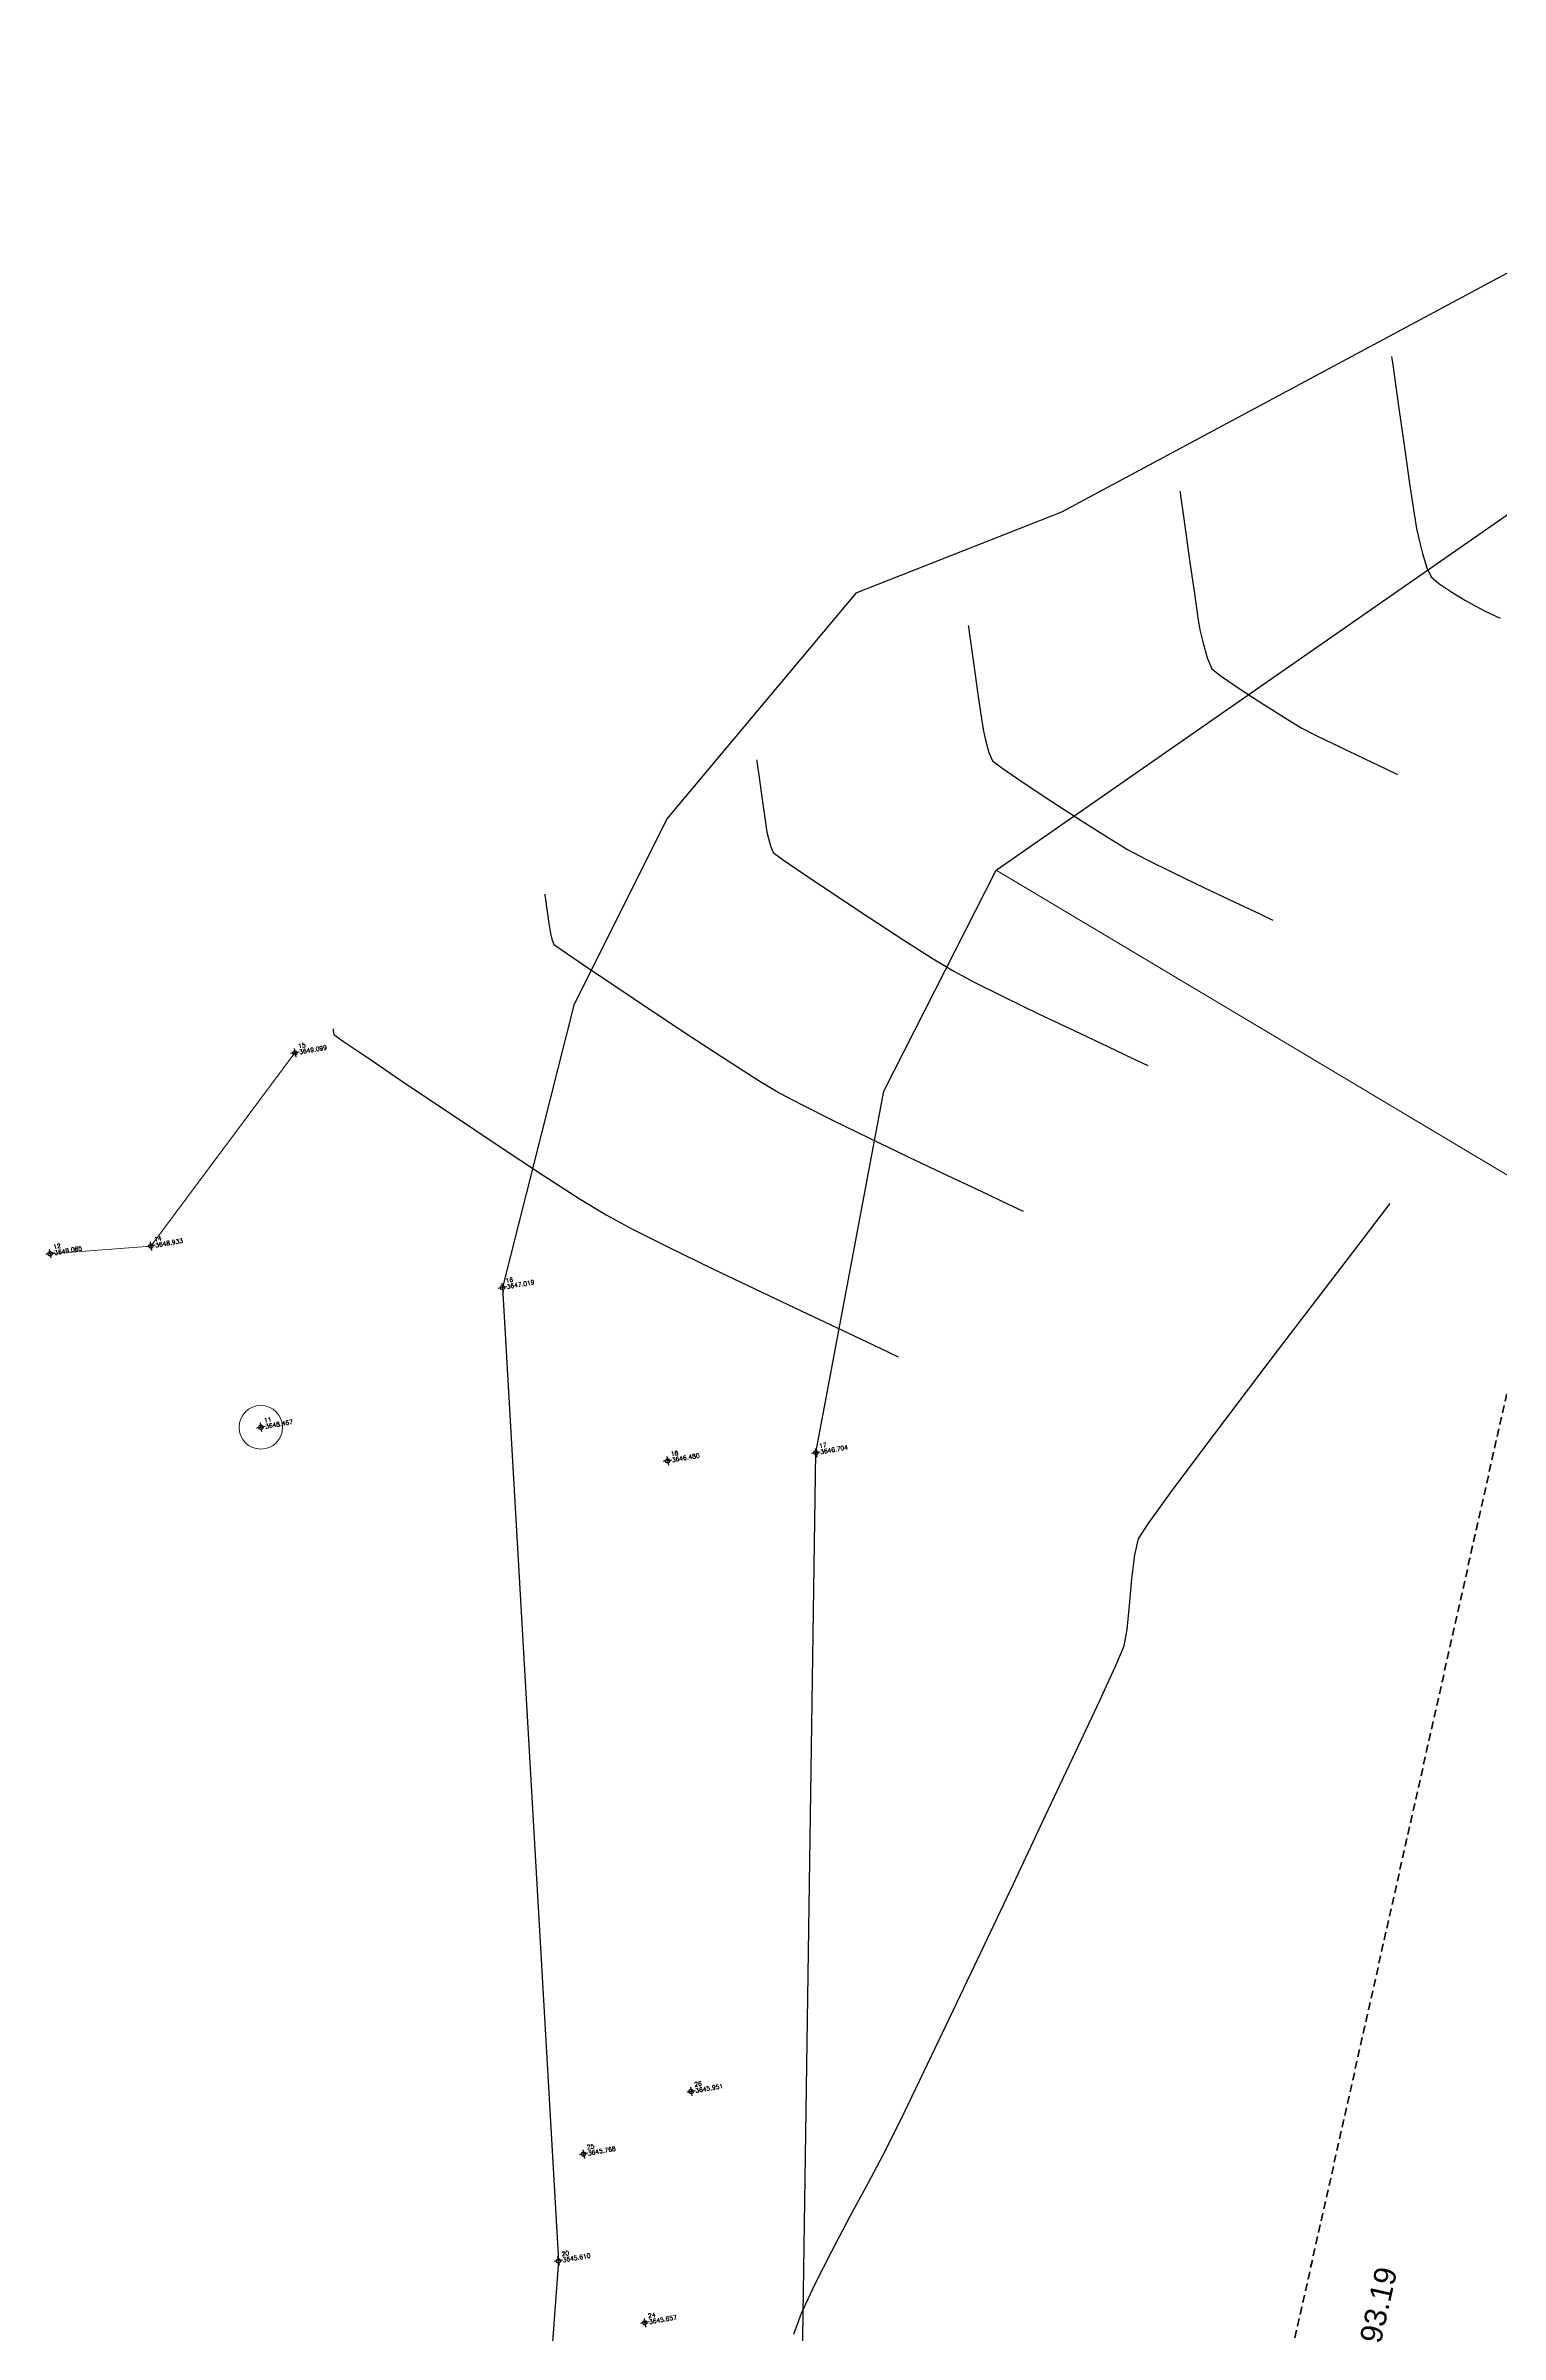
# Model space of a CAD drawing. Header units: millimetres. Extents: x 736950 to 738835, y 8500595 to 8502131.
# Drawn here: x 737664.5 to 737697.9, y 8501325.7 to 8501378.2 of the extents above; entities that cross this region are included whole.
import ezdxf

# ---------------------------------------------------------------- set-up
doc = ezdxf.new("R2010")
doc.units = ezdxf.units.MM
doc.linetypes.add('DASHED', pattern=[0.75, 0.5, -0.25])
doc.layers.add('carretera', color=40, linetype='Continuous')
for name, color, linetype, lineweight in [('CONT-MJR', 80, 'Continuous', 30), ('COTAS', 40, 'Continuous', 5), ('otros', 4, 'Continuous', 5), ('PERIMETRO', 7, 'Continuous', 35), ('postes', 10, 'Continuous', 5), ('saiwite', 5, 'Continuous', 5)]:
    doc.layers.add(name, color=color, linetype=linetype, lineweight=lineweight)
doc.styles.add('5mm', font='arial.ttf', dxfattribs={"height": 3})
doc.styles.add('COTAS', font='arial.ttf')
doc.dimstyles.new('Copy of GenDist', dxfattribs={"dimtxt": 0.5, "dimasz": 2, "dimexe": 0.18, "dimexo": 0.0625, "dimgap": 1, "dimtad": 2, "dimzin": 1, "dimdsep": 46, "dimtxsty": 'COTAS', "dimcen": 0.09, "dimse1": 1, "dimse2": 1, "dimsd1": 1, "dimsd2": 1, "dimadec": 0, "dimazin": 0, "dimtfac": 1, "dimtofl": 0, "dimtmove": 0, "dimatfit": 3, "dimfxl": 1, "dimtolj": 1, "dimtzin": 0, "dimarcsym": 0})

# ---------------------------------------------------------------- blocks, each defined once
blk = doc.blocks.new('*D175')
at = {"layer": 'Defpoints', "color": 0, "transparency": 16777216}
for p in [(737703.608889051, 8501372.260051183), (737683.2009698658, 8501281.32955186), (737683.6407278688, 8501281.2308551)]:
    blk.add_point(p, dxfattribs=at)
at = {"layer": 'COTAS', "color": 0, "transparency": 16777216, "insert": (737695.0696718234, 8501326.421176305), "char_height": 0.5, "attachment_point": 5, "rotation": 77.35047293036105, "style": 'COTAS'}
blk.add_mtext('\\A1;93.19', dxfattribs=at)

msp = doc.modelspace()

# ---------------------------------------------------------------- linework, layer by layer
at = {"linetype": 'Continuous', "extrusion": (-0.172787269436437, 0.9849591664230046, 0)}
for points, elevation in [([(-2195501.093162654, 0), (-2195500.893162654, 0)], 8246027.627062787), ([(-2195494.769162654, 0), (-2195494.569162655, 0)], 8246024.064062788), ([(-2195497.076162655, 0), (-2195496.876162655, 0)], 8246023.836062787), ([(-2195504.848162655, 0), (-2195504.648162654, 0)], 8246021.507062786), ([(-2195498.840162654, 0), (-2195498.640162655, 0)], 8246019.310062786), ([(-2195511.272162655, 0), (-2195511.072162654, 0)], 8246016.536062786), ([(-2195507.891162654, 0), (-2195507.691162655, 0)], 8246016.940062787), ([(-2195505.924162656, 0), (-2195505.724162655, 0)], 8246002.611062787), ([(-2195503.250162655, 0), (-2195503.050162654, 0)], 8246001.623062787), ([(-2195502.257162655, 0), (-2195502.057162654, 0)], 8245999.311062787), ([(-2195503.962162655, 0), (-2195503.762162655, 0)], 8245997.573062788)]:
    msp.add_lwpolyline(points, dxfattribs=dict(at, elevation=elevation))
at = {"linetype": 'Continuous', "extrusion": (0.9849591664230046, 0.172787269436437, 0)}
for points, elevation in [([(8246027.727062787, 0), (8246027.527062787, 0)], 2195500.993162654), ([(8246024.164062788, 0), (8246023.964062789, 0)], 2195494.669162654), ([(8246023.936062787, 0), (8246023.736062788, 0)], 2195496.976162654), ([(8246021.607062788, 0), (8246021.407062788, 0)], 2195504.748162655), ([(8246019.410062786, 0), (8246019.210062787, 0)], 2195498.740162656), ([(8246017.040062786, 0), (8246016.840062789, 0)], 2195507.791162655), ([(8246016.636062785, 0), (8246016.436062788, 0)], 2195511.172162655), ([(8246002.711062788, 0), (8246002.511062789, 0)], 2195505.824162655), ([(8246001.723062788, 0), (8246001.523062788, 0)], 2195503.150162654), ([(8245999.411062785, 0), (8245999.211062787, 0)], 2195502.157162655), ([(8245997.673062786, 0), (8245997.473062785, 0)], 2195503.862162655)]:
    msp.add_lwpolyline(points, dxfattribs=dict(at, elevation=elevation))
at = {"linetype": 'Continuous'}
for centre in [(737670.2307287662, 8501355.119506389), (737664.6174880385, 8501350.517390188), (737666.929184333, 8501350.69143973), (737674.9867085249, 8501349.740372488), (737669.448687484, 8501346.538311284), (737678.7730587277, 8501345.767855637), (737682.1730117265, 8501345.95412589), (737679.3115128311, 8501331.314503182), (737676.8484458423, 8501329.879330367), (737676.2698655571, 8501327.430527015), (737678.2495252101, 8501326.013270278)]:
    msp.add_circle(centre, 0.05, dxfattribs=at)
at = {"layer": 'carretera'}
for p, q in [((737700.4094732066, 8501374.279084923), (737687.7988383087, 8501367.513624553)), ((737686.3064214542, 8501359.310571257), (737700.866578944, 8501369.44032399)), ((737687.7988383087, 8501367.513624553), (737683.0880280059, 8501365.660875747)), ((737683.0880280059, 8501365.660875747), (737678.7542440363, 8501360.487304518)), ((737678.7542440363, 8501360.487304518), (737676.6263025561, 8501356.213868659)), ((737683.7294301328, 8501354.243446177), (737686.3064214542, 8501359.310571257)), ((737676.6263025561, 8501356.213868659), (737674.9867085249, 8501349.740372488)), ((737682.1730117265, 8501345.95412589), (737683.7294301328, 8501354.243446177)), ((737674.9867085249, 8501349.740372488), (737676.2698655571, 8501327.430527015)), ((737681.6191733648, 8501308.413791755), (737682.1730117265, 8501345.95412589)), ((737676.2698655571, 8501327.430527015), (737674.9106030138, 8501308.938528683))]:
    msp.add_line(p, q, dxfattribs=at)
at = {"layer": 'CONT-MJR'}
for points, elevation in [([(737695.3701380456, 8501371.07976277), (737695.3765449135, 8501371.034828015)], 3675), ([(737695.3970350734, 8501370.889634475), (737695.4441319037, 8501370.554324172)], 3675), ([(737695.4441319037, 8501370.554324172), (737695.529546799, 8501369.946085347)], 3675), ([(737690.5171576068, 8501367.998751154), (737690.5223276754, 8501367.962490726)], 3670), ([(737690.5223276754, 8501367.962490726), (737690.5388623585, 8501367.845325748)], 3670), ([(737690.5388623585, 8501367.845325748), (737690.5768674877, 8501367.574744662)], 3670), ([(737695.9369340104, 8501367.135947475), (737695.9921880763, 8501366.900398524)], 3675), ([(737696.1790935615, 8501366.239238545), (737696.2744168825, 8501366.029142167)], 3675), ([(737696.2744168825, 8501366.029142167), (737696.454727686, 8501365.87508348)], 3675), ([(737696.454727686, 8501365.87508348), (737696.7524244424, 8501365.6791066)], 3675), ([(737697.5173171427, 8501365.245639715), (737697.858989015, 8501365.080501957)], 3675), ([(737685.6641771678, 8501364.917739538), (737685.6690939356, 8501364.883216387)], 3665), ([(737685.6690939356, 8501364.883216387), (737685.6855803072, 8501364.766241824)], 3665), ([(737690.9309856514, 8501365.088411625), (737690.9745377256, 8501364.816260768)], 3670), ([(737690.9745377256, 8501364.816260768), (737691.0403641558, 8501364.540727379)], 3670), ([(737691.0403641558, 8501364.540727379), (737691.1427235627, 8501364.174306896)], 3670), ([(737691.1427235627, 8501364.174306896), (737691.2468719794, 8501363.923116188)], 3670), ([(737693.2987663567, 8501362.573745025), (737693.6547075647, 8501362.388920577)], 3670), ([(737680.8156601681, 8501361.805340352), (737680.8314990712, 8501361.692800472)], 3660), ([(737680.8314990712, 8501361.692800472), (737680.8685183906, 8501361.429109912)], 3660), ([(737680.8685183906, 8501361.429109912), (737680.9313778077, 8501360.983098917)], 3660), ([(737680.9313778077, 8501360.983098917), (737681.0075344408, 8501360.451019648)], 3660), ([(737681.0075344408, 8501360.451019648), (737681.0497451561, 8501360.176887354)], 3660), ([(737681.0497451561, 8501360.176887354), (737681.0840771936, 8501360.033181813)], 3660), ([(737681.137463151, 8501359.842073748), (737681.1917821737, 8501359.71106423)], 3660), ([(737681.3963655157, 8501359.562540207), (737681.9001905953, 8501359.218828164)], 3660), ([(737681.9001905953, 8501359.218828164), (737682.6010424835, 8501358.748984016)], 3660), ([(737675.9582162896, 8501358.755716307), (737675.9617592621, 8501358.730816564)], 3655), ([(737675.9617592621, 8501358.730816564), (737675.9752773998, 8501358.635094848)], 3655), ([(737675.9752773998, 8501358.635094848), (737676.0063087018, 8501358.4153588)], 3655), ([(737676.0063087018, 8501358.4153588), (737676.0528442132, 8501358.088450085)], 3655), ([(737692.3348034596, 8501358.312170535), (737692.6445323267, 8501358.16510073)], 3665), ([(737676.1209750348, 8501357.728058962), (737676.164237271, 8501357.605038252)], 3655), ([(737684.8636097073, 8501357.2732181), (737685.3304195381, 8501356.989404686)], 3660), ([(737685.3304195381, 8501356.989404686), (737685.7964202394, 8501356.743282348)], 3660), ([(737686.4774441078, 8501356.404946273), (737687.2784889905, 8501356.017195882)], 3660), ([(737671.105235851, 8501355.674704688), (737671.1058300246, 8501355.669844497)], 3650), ([(737671.1058300246, 8501355.669844497), (737671.1088711991, 8501355.644328455)], 3650), ([(737671.1088711991, 8501355.644328455), (737671.116062541, 8501355.587757545)], 3650), ([(737671.116062541, 8501355.587757545), (737671.1249525866, 8501355.537513938)], 3650), ([(737688.1045527357, 8501355.62283058), (737688.8606331899, 8501355.264649792)], 3660), ([(737689.4517282019, 8501354.985452924), (737689.7828356186, 8501354.828039395)], 3660), ([(737681.8396296803, 8501353.934998157), (737682.5505278178, 8501353.579233078)], 3655), ([(737674.8863863873, 8501352.997847484), (737675.9048266568, 8501352.32548859)], 3650), ([(737675.9048266568, 8501352.32548859), (737676.7652966002, 8501351.770030914)], 3650), ([(737676.7652966002, 8501351.770030914), (737677.3620727195, 8501351.405064348)], 3650), ([(737678.8083023462, 8501350.66183131), (737679.8278903279, 8501350.16517024)], 3650), ([(737691.8753341336, 8501347.132545877), (737692.7790975951, 8501348.321678726)], 3645), ([(737691.0233605094, 8501346.003543729), (737691.8753341336, 8501347.132545877)], 3645), ([(737690.3019358055, 8501345.035157593), (737691.0233605094, 8501346.003543729)], 3645), ([(737689.4160420739, 8501343.067150136), (737689.4815256463, 8501343.615312371)], 3645), ([(737689.359870337, 8501342.456711316), (737689.4160420739, 8501343.067150136)], 3645), ([(737689.0705550573, 8501341.132215722), (737689.237668603, 8501341.525097826)], 3645), ([(737685.2474580278, 8501333.02717085), (737685.9502199673, 8501334.501482518)], 3645), ([(737683.9544472136, 8501330.326733075), (737684.1955347155, 8501330.827639055)], 3645), ([(737682.5380614023, 8501327.65499835), (737682.9593067958, 8501328.453019258)], 3645), ([(737681.8444906916, 8501326.231345063), (737682.1507217035, 8501326.890409008)], 3645)]:
    msp.add_lwpolyline(points, dxfattribs=dict(at, elevation=elevation))
at = {"layer": 'CONT-MJR', "extrusion": (0.990188450121129, 0.1397384458433561, 0), "elevation": 1918425.817507123}
msp.add_lwpolyline([(8314875.003456797, 3675.00000000001), (8314874.856824571, 3675.00000000001)], dxfattribs=at)
at = {"layer": 'CONT-MJR', "extrusion": (0.9902036800929183, 0.1396304835286394, 0), "elevation": 1917519.224373075}
msp.add_lwpolyline([(8315083.022957512, 3675), (8315082.119544754, 3675)], dxfattribs=at)
at = {"layer": 'CONT-MJR', "extrusion": (0.9900030372530952, 0.1410460429421774, 0), "elevation": 1929405.404010636}
msp.add_lwpolyline([(8312332.128686137, 3675.000000000001), (8312331.23773501, 3675.000000000001)], dxfattribs=at)
at = {"layer": 'CONT-MJR', "extrusion": (0.9895193314218753, 0.1444004596336353, 0), "elevation": 1957565.707547457}
msp.add_lwpolyline([(8305744.537335892, 3675.000000000013), (8305743.833685858, 3675.000000000013)], dxfattribs=at)
at = {"layer": 'CONT-MJR', "extrusion": (0.9902832081947307, 0.1390653356072303, 0), "elevation": 1912768.126017649}
msp.add_lwpolyline([(8316174.368314428, 3670), (8316173.872675674, 3670)], dxfattribs=at)
at = {"layer": 'CONT-MJR', "extrusion": (0.987436138933855, 0.1580185796904942, 0), "elevation": 2071801.587923177}
msp.add_lwpolyline([(8277987.817728134, 3675.000000000006), (8277987.476181385, 3675.000000000006)], dxfattribs=at)
at = {"layer": 'CONT-MJR', "extrusion": (0.9902036801083142, 0.1396304834194583, 0), "elevation": 1917513.98790065}
msp.add_lwpolyline([(8315080.870965003, 3670.00000000001), (8315080.141949522, 3670.00000000001)], dxfattribs=at)
at = {"layer": 'CONT-MJR', "extrusion": (0.9680188022379862, 0.2508776564657253, 0), "elevation": 2846906.595500936}
msp.add_lwpolyline([(8044411.562605145, 3675.000000000011), (8044411.216721278, 3675.000000000011)], dxfattribs=at)
at = {"layer": 'CONT-MJR', "extrusion": (0.9900030372593037, 0.1410460428986002, 0), "elevation": 1929400.165266819}
msp.add_lwpolyline([(8312330.158451732, 3670), (8312329.439492252, 3670)], dxfattribs=at)
at = {"layer": 'CONT-MJR', "extrusion": (0.9560098570493241, 0.2933345414787206, 0), "elevation": 3198989.186450786}
msp.add_lwpolyline([(7910998.494007499, 3675.00000000001), (7910998.152653388, 3675.00000000001)], dxfattribs=at)
at = {"layer": 'CONT-MJR', "extrusion": (0.9895193313987407, 0.1444004597921672, 0), "elevation": 1957560.464435555}
msp.add_lwpolyline([(8305742.756458336, 3670), (8305742.188642833, 3670)], dxfattribs=at)
at = {"layer": 'CONT-MJR', "extrusion": (0.5150464229029437, 0.8571622846666097, 0), "elevation": 7666998.101812644}
msp.add_lwpolyline([(3746272.149114435, 3675), (3746271.786495009, 3675)], dxfattribs=at)
at = {"layer": 'CONT-MJR', "extrusion": (-0.4987761331076882, -0.8667308515578188, 0), "elevation": -7736341.441192569}
msp.add_lwpolyline([(-3600893.4025841, 3675), (-3600893.149112534, 3675)], dxfattribs=at)
at = {"layer": 'CONT-MJR', "extrusion": (-0.4565629391809102, -0.8896911163805608, 0), "elevation": -7900394.482884875}
msp.add_lwpolyline([(-3225085.639303447, 3675), (-3225085.375866652, 3675)], dxfattribs=at)
at = {"layer": 'CONT-MJR', "extrusion": (0.9902878354219807, 0.1390323811752078, 0), "elevation": 1912486.147484719}
msp.add_lwpolyline([(8316235.915069222, 3665.00000000001), (8316235.63916211, 3665.00000000001)], dxfattribs=at)
at = {"layer": 'CONT-MJR', "extrusion": (0.9902632702289339, 0.1392072398817583, 0), "elevation": 1913954.563691664}
msp.add_lwpolyline([(8315897.810730635, 3665.000000000003), (8315897.320916479, 3665.000000000003)], dxfattribs=at)
at = {"layer": 'CONT-MJR', "extrusion": (0.9901201117496062, 0.140221839629023, 0), "elevation": 1922474.439489333}
msp.add_lwpolyline([(8313931.822754649, 3665.00000000001), (8313931.148063669, 3665.00000000001)], dxfattribs=at)
at = {"layer": 'CONT-MJR', "extrusion": (0.6185202179144444, 0.7857688846162516, 0), "elevation": 7136384.198352683}
msp.add_lwpolyline([(4678610.638050054, 3670), (4678610.366990133, 3670)], dxfattribs=at)
at = {"layer": 'CONT-MJR', "extrusion": (0.5618744342028364, 0.8272225336565985, 0), "elevation": 7447009.636954586}
msp.add_lwpolyline([(4166463.951567436, 3670.000000000009), (4166463.418743061, 3670.000000000009)], dxfattribs=at)
at = {"layer": 'CONT-MJR', "extrusion": (0.9897144247692202, 0.1430571822864253, 0), "elevation": 1946279.44805329}
msp.add_lwpolyline([(8308390.6633787, 3665.000000000003), (8308390.092443852, 3665.000000000003)], dxfattribs=at)
at = {"layer": 'CONT-MJR', "extrusion": (-0.5448150670301177, -0.8385562251494938, 0), "elevation": -7530776.910641642}
msp.add_lwpolyline([(-4013074.765658555, 3670.00000000001), (-4013074.122340286, 3670.00000000001)], dxfattribs=at)
at = {"layer": 'CONT-MJR', "extrusion": (-0.5333555562756372, -0.8458911576496742, 0), "elevation": -7584680.240730014}
msp.add_lwpolyline([(-3910241.736150109, 3670.000000000006), (-3910241.134331446, 3670.000000000006)], dxfattribs=at)
at = {"layer": 'CONT-MJR', "extrusion": (0.9878778798953048, 0.155233032610839, 0), "elevation": 2048435.975369954}
msp.add_lwpolyline([(8283795.004280588, 3665.000000000013), (8283794.722557733, 3665.000000000013)], dxfattribs=at)
at = {"layer": 'CONT-MJR', "extrusion": (-0.5164702999940659, -0.8563051028833353, 0), "elevation": -7660756.832676744}
msp.add_lwpolyline([(-3759011.150998951, 3670.000000000009), (-3759010.742723946, 3670.000000000009)], dxfattribs=at)
at = {"layer": 'CONT-MJR', "extrusion": (0.972628365766788, 0.232366224107178, 0), "elevation": 2692923.843533435}
msp.add_lwpolyline([(8097252.998615906, 3665), (8097252.783097344, 3665)], dxfattribs=at)
at = {"layer": 'CONT-MJR', "extrusion": (0.9631264956207783, 0.2690489796175389, 0), "elevation": 2997767.840639051}
msp.add_lwpolyline([(7989413.585118673, 3665), (7989413.295681849, 3665)], dxfattribs=at)
at = {"layer": 'CONT-MJR', "extrusion": (-0.4387732078164903, -0.8985978366891539, 0), "elevation": -7962986.062856481}
msp.add_lwpolyline([(-3067280.123937611, 3670.000000000006), (-3067279.536397473, 3670.000000000006)], dxfattribs=at)
at = {"layer": 'CONT-MJR', "extrusion": (-0.430916660103985, -0.9023917287103351, 0), "elevation": -7989443.583271543}
msp.add_lwpolyline([(-2997689.447119311, 3670.000000000006), (-2997688.814646803, 3670.000000000006)], dxfattribs=at)
at = {"layer": 'CONT-MJR', "extrusion": (0.9900398148642175, 0.1407876592021682, 0), "elevation": 1927220.206769664}
msp.add_lwpolyline([(8312830.344281087, 3660.000000000003), (8312830.312577749, 3660.000000000003)], dxfattribs=at)
at = {"layer": 'CONT-MJR', "extrusion": (0.9237470938356417, 0.3830030112547501, 0), "elevation": 3937482.676977693}
msp.add_lwpolyline([(7570572.435693896, 3665), (7570572.22881897, 3665)], dxfattribs=at)
at = {"layer": 'CONT-MJR', "extrusion": (0.6011523702214753, 0.7991344240971618, 0), "elevation": 7237192.698970184}
msp.add_lwpolyline([(4521103.354407774, 3665.00000000001), (4521103.08616604, 3665.00000000001)], dxfattribs=at)
at = {"layer": 'CONT-MJR', "extrusion": (0.5639547931164005, 0.8258056619574836, 0), "elevation": 7436494.389833116}
msp.add_lwpolyline([(4185198.020135716, 3665.000000000006), (4185197.423171963, 3665.000000000006)], dxfattribs=at)
at = {"layer": 'CONT-MJR', "extrusion": (-0.4275869221464365, -0.9039742385761541, 0), "elevation": -8000440.742064141}
msp.add_lwpolyline([(-2968214.098150201, 3670.00000000001), (-2968213.562440025, 3670.00000000001)], dxfattribs=at)
at = {"layer": 'CONT-MJR', "extrusion": (0.4284894624260464, 0.9035467783074864, 0), "elevation": 7997472.54740402}
msp.add_lwpolyline([(2976201.719146684, 3670.00000000001), (2976201.421925756, 3670.00000000001)], dxfattribs=at)
at = {"layer": 'CONT-MJR', "extrusion": (-0.5533944369192807, -0.832919322135579, 0), "elevation": -7489179.9486014}
msp.add_lwpolyline([(-4090172.365366939, 3665), (-4090171.581275762, 3665)], dxfattribs=at)
at = {"layer": 'CONT-MJR', "extrusion": (0.5462260778944354, 0.8376377927410286, 0), "elevation": 7524005.360625031}
msp.add_lwpolyline([(4025750.017089365, 3665.00000000001), (4025749.187748643, 3665.00000000001)], dxfattribs=at)
at = {"layer": 'CONT-MJR', "extrusion": (0.9631264956987552, 0.2690489793384017, 0), "elevation": 2997762.437366375}
msp.add_lwpolyline([(7989412.754683637, 3660), (7989412.556258962, 3660)], dxfattribs=at)
at = {"layer": 'CONT-MJR', "extrusion": (-0.5376652189110158, -0.8431584147557145, 0), "elevation": -7564622.912890949}
msp.add_lwpolyline([(-3948897.74179304, 3665.000000000003), (-3948897.009091611, 3665.000000000003)], dxfattribs=at)
at = {"layer": 'CONT-MJR', "extrusion": (-0.5194101926725183, -0.8545250445410583, 0), "elevation": -7647788.195035003}
msp.add_lwpolyline([(-3785319.421994767, 3665.00000000001), (-3785318.927716196, 3665.00000000001)], dxfattribs=at)
at = {"layer": 'CONT-MJR', "extrusion": (0.5874888490505088, 0.8092322609988486, 0), "elevation": 7312954.014875347}
msp.add_lwpolyline([(4397498.61329528, 3660.00000000001), (4397498.360483631, 3660.00000000001)], dxfattribs=at)
at = {"layer": 'CONT-MJR', "extrusion": (0.4642415736805284, 0.885708620973414, 0), "elevation": 7872193.696831457}
msp.add_lwpolyline([(3293306.857887725, 3665.00000000001), (3293306.378994622, 3665.00000000001)], dxfattribs=at)
at = {"layer": 'CONT-MJR', "extrusion": (0.4420176399479993, 0.8970063578229537, 0), "elevation": 7951845.452126}
msp.add_lwpolyline([(3096038.502968349, 3665), (3096037.804056603, 3665)], dxfattribs=at)
at = {"layer": 'CONT-MJR', "extrusion": (-0.4333576758938323, -0.9012220174540213, 0), "elevation": -7981295.917076882}
msp.add_lwpolyline([(-3019306.487042432, 3665), (-3019305.691600864, 3665)], dxfattribs=at)
at = {"layer": 'CONT-MJR', "extrusion": (-0.429076137371854, -0.9032683257692867, 0), "elevation": -7995533.865709237}
msp.add_lwpolyline([(-2981397.252561008, 3665.000000000006), (-2981396.484258547, 3665.000000000006)], dxfattribs=at)
at = {"layer": 'CONT-MJR', "extrusion": (0.5521424312526364, 0.8337498039642515, 0), "elevation": 7495312.055227566}
msp.add_lwpolyline([(4078918.164607896, 3660), (4078917.210288312, 3660)], dxfattribs=at)
at = {"layer": 'CONT-MJR', "extrusion": (-0.4272083371581334, -0.9041532152586654, 0), "elevation": -8001678.767700655}
msp.add_lwpolyline([(-2964864.869194013, 3665), (-2964864.25174363, 3665)], dxfattribs=at)
at = {"layer": 'CONT-MJR', "extrusion": (0.9890507251537334, 0.1475759569607271, 0), "elevation": 1984195.090362954}
msp.add_lwpolyline([(8299411.132747626, 3655.000000000013), (8299410.898938143, 3655.000000000013)], dxfattribs=at)
at = {"layer": 'CONT-MJR', "extrusion": (0.9677324274188428, 0.2519800565958231, 0), "elevation": 2856045.704657721}
msp.add_lwpolyline([(8041160.01326548, 3655.000000000003), (8041159.87981776, 3655.000000000003)], dxfattribs=at)
at = {"layer": 'CONT-MJR', "extrusion": (0.5469066067541444, 0.8371936236550466, 0), "elevation": 7520726.819270607}
msp.add_lwpolyline([(4031865.142031624, 3660.000000000003), (4031864.200480356, 3660.000000000003)], dxfattribs=at)
at = {"layer": 'CONT-MJR', "extrusion": (-0.5721098261796675, -0.820177021617084, 0), "elevation": -7394649.94230069}
msp.add_lwpolyline([(-4258685.182407587, 3655), (-4258684.951361236, 3655)], dxfattribs=at)
at = {"layer": 'CONT-MJR', "extrusion": (0.5615431980932264, 0.8274474223026086, 0), "elevation": 7448663.465821126}
msp.add_lwpolyline([(4163491.066047799, 3655), (4163490.468149863, 3655)], dxfattribs=at)
at = {"layer": 'CONT-MJR', "extrusion": (-0.5386781183410875, -0.8425116526318821, 0), "elevation": -7559867.260131034}
msp.add_lwpolyline([(-3957987.851220636, 3660.000000000006), (-3957987.04572111, 3660.000000000006)], dxfattribs=at)
at = {"layer": 'CONT-MJR', "extrusion": (-0.5581531609490893, -0.8297379399078604, 0), "elevation": -7465635.222095547}
msp.add_lwpolyline([(-4132980.889871094, 3655), (-4132980.030794071, 3655)], dxfattribs=at)
at = {"layer": 'CONT-MJR', "extrusion": (0.5553448687419027, 0.8316201517291648, 0), "elevation": 7479564.961946888}
msp.add_lwpolyline([(4107717.271715845, 3655.000000000013), (4107716.257144467, 3655.000000000013)], dxfattribs=at)
at = {"layer": 'CONT-MJR', "extrusion": (-0.4449230683715718, -0.8955687931313964, 0), "elevation": -7941763.226598253}
msp.add_lwpolyline([(-3121801.34913229, 3660.00000000001), (-3121800.588695043, 3660.00000000001)], dxfattribs=at)
at = {"layer": 'CONT-MJR', "extrusion": (-0.5520234662246462, -0.8338285751503886, 0), "elevation": -7495889.428946096}
msp.add_lwpolyline([(-4077850.72534622, 3655.00000000001), (-4077849.660958734, 3655.00000000001)], dxfattribs=at)
at = {"layer": 'CONT-MJR', "extrusion": (-0.4308253274169742, -0.9024353368835116, 0), "elevation": -7989738.444631196}
msp.add_lwpolyline([(-2996884.421918788, 3660), (-2996883.506547114, 3660)], dxfattribs=at)
at = {"layer": 'CONT-MJR', "extrusion": (-0.5667538365986063, -0.8238871820223691, 0), "elevation": -7422235.797387517}
msp.add_lwpolyline([(-4210418.082778382, 3650.00000000001), (-4210417.812790651, 3650.00000000001)], dxfattribs=at)
at = {"layer": 'CONT-MJR', "extrusion": (-0.5630396297055518, -0.8264298974389996, 0), "elevation": -7441112.460782639}
msp.add_lwpolyline([(-4176966.331713822, 3650.000000000004), (-4176965.61406482, 3650.000000000004)], dxfattribs=at)
at = {"layer": 'CONT-MJR', "extrusion": (0.5472113284340253, 0.8369944814832827, 0), "elevation": 7519254.109781709}
msp.add_lwpolyline([(4034604.543310016, 3655), (4034603.534767037, 3655)], dxfattribs=at)
at = {"layer": 'CONT-MJR', "extrusion": (-0.427092192337899, -0.904208084040398, 0), "elevation": -8002055.308346818}
msp.add_lwpolyline([(-2963838.226531539, 3660.000000000007), (-2963837.572815847, 3660.000000000007)], dxfattribs=at)
at = {"layer": 'CONT-MJR', "extrusion": (-0.5610401921395858, -0.8277885616532624, 0), "elevation": -7451188.018578147}
msp.add_lwpolyline([(-4158965.437087936, 3650.000000000006), (-4158964.400578979, 3650.000000000006)], dxfattribs=at)
at = {"layer": 'CONT-MJR', "extrusion": (0.5387826202469039, 0.8424448279382339, 0), "elevation": 7559371.749014007}
msp.add_lwpolyline([(3958927.482340742, 3655), (3958926.635255458, 3655)], dxfattribs=at)
at = {"layer": 'CONT-MJR', "extrusion": (-0.5587863339759158, -0.8293116621402091, 0), "elevation": -7462473.825743838}
msp.add_lwpolyline([(-4138680.003766161, 3650.00000000001), (-4138678.777194205, 3650.00000000001)], dxfattribs=at)
at = {"layer": 'CONT-MJR', "extrusion": (0.5189536179769595, 0.8548023996156211, 0), "elevation": 7649800.371326945}
msp.add_lwpolyline([(3781237.313627947, 3655), (3781236.73343559, 3655)], dxfattribs=at)
at = {"layer": 'CONT-MJR', "extrusion": (-0.4693315756959455, -0.883022011081695, 0), "elevation": -7853100.028755037}
msp.add_lwpolyline([(-3338565.09503771, 3655), (-3338564.536293367, 3655)], dxfattribs=at)
at = {"layer": 'CONT-MJR', "extrusion": (0.5557097821668803, 0.8313763516025932, 0), "elevation": 7477756.989459968}
msp.add_lwpolyline([(4111000.854693682, 3650), (4110999.566844809, 3650)], dxfattribs=at)
at = {"layer": 'CONT-MJR', "extrusion": (-0.4378943584892883, -0.8990264349857877, 0), "elevation": -7965968.628123702}
msp.add_lwpolyline([(-3059498.658316637, 3655), (-3059497.714269065, 3655)], dxfattribs=at)
at = {"layer": 'CONT-MJR', "extrusion": (0.4325916807293743, 0.9015899499016918, 0), "elevation": 7983850.276414637}
msp.add_lwpolyline([(3012526.715510196, 3655), (3012525.709664569, 3655)], dxfattribs=at)
at = {"layer": 'CONT-MJR', "extrusion": (-0.42941122618782, -0.9031090736028915, 0), "elevation": -7994418.71143852}
msp.add_lwpolyline([(-2984366.910049379, 3655), (-2984365.929760378, 3655)], dxfattribs=at)
at = {"layer": 'CONT-MJR', "extrusion": (-0.42759018503882, -0.9039726951951965, 0), "elevation": -8000417.307768447}
msp.add_lwpolyline([(-2968247.536522503, 3655.000000000003), (-2968246.669166132, 3655.000000000003)], dxfattribs=at)
at = {"layer": 'CONT-MJR', "extrusion": (-0.4271093927850556, -0.904199959408748, 0), "elevation": -8001994.687128245}
msp.add_lwpolyline([(-2963991.635384317, 3655.000000000006), (-2963990.96834596, 3655.000000000006)], dxfattribs=at)
at = {"layer": 'CONT-MJR', "extrusion": (-0.4297611826299674, -0.9029425928067033, 0), "elevation": -7993261.561264189}
msp.add_lwpolyline([(-2987462.308796804, 3655.000000000013), (-2987461.929463009, 3655.000000000013)], dxfattribs=at)
at = {"layer": 'CONT-MJR', "extrusion": (0.7957270597450498, -0.6056553858338075, 0), "elevation": -4561885.284294606}
msp.add_lwpolyline([(7211544.188101419, 3645.000000000013), (7211544.721956113, 3645.000000000013)], dxfattribs=at)
at = {"layer": 'CONT-MJR', "extrusion": (0.4701858668433258, 0.8825674198727204, 0), "elevation": 7849861.244935837}
msp.add_lwpolyline([(3346165.273586874, 3650.00000000001), (3346164.602403674, 3650.00000000001)], dxfattribs=at)
at = {"layer": 'CONT-MJR', "extrusion": (0.4478163024891179, 0.8941255835871015, 0), "elevation": 7931619.718147045}
msp.add_lwpolyline([(3147466.879543879, 3650), (3147465.924571539, 3650)], dxfattribs=at)
at = {"layer": 'CONT-MJR', "extrusion": (0.7941853928691991, -0.6076755398674493, 0), "elevation": -4580196.603270459}
msp.add_lwpolyline([(7199927.228761863, 3645), (7199928.194044206, 3645)], dxfattribs=at)
at = {"layer": 'CONT-MJR', "extrusion": (-0.4324834059163235, -0.9016418932187084, 0), "elevation": -7984207.742281055}
msp.add_lwpolyline([(-3011569.83771184, 3650.00000000001), (-3011568.629324367, 3650.00000000001)], dxfattribs=at)
at = {"layer": 'CONT-MJR', "extrusion": (0.7942477414592057, -0.6075940463722063, 0), "elevation": -4579457.804298313}
msp.add_lwpolyline([(7200395.889632278, 3645), (7200397.158680072, 3645)], dxfattribs=at)
at = {"layer": 'CONT-MJR', "extrusion": (-0.4292191016657873, -0.9032004001135157, 0), "elevation": -7995049.139359873}
msp.add_lwpolyline([(-2982667.956754883, 3650.000000000013), (-2982666.779054378, 3650.000000000013)], dxfattribs=at)
at = {"layer": 'CONT-MJR', "extrusion": (-0.7949195329239156, 0.606714872222549, 0), "elevation": 4571488.061305091}
msp.add_lwpolyline([(-7205457.017302069, 3645.00000000001), (-7205458.462452426, 3645.00000000001)], dxfattribs=at)
at = {"layer": 'CONT-MJR', "extrusion": (-0.427350023480895, -0.9040862555259198, 0), "elevation": -8001201.320207383}
msp.add_lwpolyline([(-2966123.613264518, 3650.00000000001), (-2966122.571230794, 3650.00000000001)], dxfattribs=at)
at = {"layer": 'CONT-MJR', "extrusion": (0.4268565475742852, 0.9043193505576235, 0), "elevation": 8002818.91360089}
msp.add_lwpolyline([(2961755.410253346, 3650.000000000011), (2961754.608878062, 3650.000000000011)], dxfattribs=at)
at = {"layer": 'CONT-MJR', "extrusion": (0.4295782867923834, 0.9030296205089404, 0), "elevation": 7993862.251695042}
msp.add_lwpolyline([(2985844.474855247, 3650.000000000013), (2985844.019131556, 3650.000000000013)], dxfattribs=at)
at = {"layer": 'CONT-MJR', "extrusion": (0.8099720812925731, -0.5864684369397702, 0), "elevation": -4388261.985446258}
msp.add_lwpolyline([(7318483.337013549, 3645), (7318484.210234798, 3645)], dxfattribs=at)
at = {"layer": 'CONT-MJR', "extrusion": (0.8391685497581799, -0.5438714416999234, 0), "elevation": -4004592.324893707}
msp.add_lwpolyline([(7535268.788178893, 3645), (7535269.200132146, 3645)], dxfattribs=at)
at = {"layer": 'CONT-MJR', "extrusion": (0.9746331542085396, -0.2238084330795271, 0), "elevation": -1183695.767407902}
msp.add_lwpolyline([(8450792.469762031, 3645.000000000003), (8450792.846172558, 3645.000000000003)], dxfattribs=at)
at = {"layer": 'CONT-MJR', "extrusion": (0.9948687127332249, -0.1011743269042898, 0), "elevation": -126213.5369894303}
msp.add_lwpolyline([(8532354.2943143, 3645), (8532354.850862043, 3645)], dxfattribs=at)
at = {"layer": 'CONT-MJR', "extrusion": (0.9851377803238769, -0.1717659855109417, 0), "elevation": -733515.7670578619}
msp.add_lwpolyline([(8501702.63871904, 3645.000000000013), (8501703.022342093, 3645.000000000013)], dxfattribs=at)
at = {"layer": 'CONT-MJR', "extrusion": (0.9089489656860645, -0.4169073971258288, 0), "elevation": -2873750.285831871}
msp.add_lwpolyline([(8034832.320354193, 3645), (8034833.259365163, 3645)], dxfattribs=at)
at = {"layer": 'CONT-MJR', "extrusion": (0.9059277916426163, -0.4234322098394647, 0), "elevation": -2931448.62485466}
msp.add_lwpolyline([(8013960.245439467, 3645), (8013961.572241582, 3645)], dxfattribs=at)
at = {"layer": 'CONT-MJR', "extrusion": (0.9045143661097655, -0.426443151546662, 0), "elevation": -2958088.328467994}
msp.add_lwpolyline([(8004163.781505041, 3645.000000000013), (8004165.371644199, 3645.000000000013)], dxfattribs=at)
at = {"layer": 'CONT-MJR', "extrusion": (0.903682796322698, -0.4282025264175692, 0), "elevation": -2973658.806864814}
msp.add_lwpolyline([(7998390.465722865, 3645.000000000011), (7998392.194718311, 3645.000000000011)], dxfattribs=at)
at = {"layer": 'CONT-MJR', "extrusion": (0.903120017729038, -0.4293882084746881, 0), "elevation": -2984153.842794518}
msp.add_lwpolyline([(7994479.014281284, 3645.00000000001), (7994480.757644355, 3645.00000000001)], dxfattribs=at)
at = {"layer": 'CONT-MJR', "extrusion": (0.9023172337238066, -0.431072626972553, 0), "elevation": -2999065.848945875}
msp.add_lwpolyline([(7988893.818920882, 3645.000000000006), (7988895.217542267, 3645.000000000006)], dxfattribs=at)
at = {"layer": 'CONT-MJR', "extrusion": (0.901897730048129, -0.4319496319410775, 0), "elevation": -3006831.020562885}
msp.add_lwpolyline([(7985973.392585817, 3645.000000000003), (7985974.43209571, 3645.000000000003)], dxfattribs=at)
at = {"layer": 'CONT-MJR', "extrusion": (0.8891211259241872, -0.4576719605080759, 0), "elevation": -3234930.129408378}
msp.add_lwpolyline([(7896329.12979072, 3645.000000000013), (7896329.653625564, 3645.000000000013)], dxfattribs=at)
at = {"layer": 'CONT-MJR', "extrusion": (0.8814900665517089, -0.4722025651885681, 0), "elevation": -3364088.901101755}
msp.add_lwpolyline([(7842173.231511684, 3645), (7842173.967314135, 3645)], dxfattribs=at)
at = {"layer": 'CONT-MJR', "extrusion": (0.8809246052542486, -0.4732566321327637, 0), "elevation": -3373467.002600209}
msp.add_lwpolyline([(7838142.76451597, 3645.000000000009), (7838143.626517825, 3645.000000000009)], dxfattribs=at)
at = {"layer": 'CONT-MJR', "extrusion": (0.8920603452264365, -0.4519162980846022, 0), "elevation": -3183831.183080539}
msp.add_lwpolyline([(7917067.187458292, 3645), (7917068.044563245, 3645)], dxfattribs=at)
at = {"layer": 'CONT-MJR', "extrusion": (0.9379982302094088, -0.3466400440284088, 0), "elevation": -2254955.834543441}
msp.add_lwpolyline([(8229938.513219452, 3645.000000000013), (8229939.02648771, 3645.000000000013)], dxfattribs=at)
at = {"layer": 'otros'}
for p, q in [((737666.929184333, 8501350.69143973), (737670.2307287662, 8501355.119506389)), ((737664.6174880385, 8501350.517390188), (737666.929184333, 8501350.69143973))]:
    msp.add_line(p, q, dxfattribs=at)
at = {"layer": 'PERIMETRO', "linetype": 'DASHED', "ltscale": 0.35}
msp.add_lwpolyline([(738505.2945807902, 8501473.002765065), (738158.5425738312, 8501412.173509907), (738158.5425738312, 8501412.173509907), (738158.5425738312, 8501412.173509907), (738158.5425738312, 8501412.173509907), (738042.3158710625, 8501381.498171696), (737981.1961052574, 8501351.494217444), (737950.6537477591, 8501343.089650117), (737921.3905846927, 8501338.747753197), (737870.7162104911, 8501338.053293455), (737782.1367684584, 8501322.717628885), (737738.6411665253, 8501340.79069492), (737735.1536829113, 8501350.925961591), (737703.608889051, 8501372.260051185), (737683.200969866, 8501281.329551859)], dxfattribs=at)
at = {"layer": 'postes'}
msp.add_circle((737669.448687484, 8501346.538311284), 0.5, dxfattribs=at)
at = {"layer": 'saiwite'}
msp.add_line((737686.3064214542, 8501359.310571257), (737711.2446165753, 8501344.426879905), dxfattribs=at)

# ---------------------------------------------------------------- texts
at = {"color": 2, "char_height": 0.1, "attachment_point": 1, "rotation": 9.94991650582834, "style": '5mm'}
for s, insert, width in [('\\Ftxt.shx;\\W1.0000000000;\\T1.0000000000;\\o\\l15', (737670.2963951017, 8501355.323927358), 0.2666666666666667), ('\\Ftxt.shx;\\W1.0000000000;\\T1.0000000000;\\o\\l12', (737664.683154374, 8501350.721811157), 0.2666666666666667), ('\\Ftxt.shx;\\W1.0000000000;\\T1.0000000000;\\o\\l14', (737666.9948506685, 8501350.895860698), 0.2666666666666667), ('\\Ftxt.shx;\\W1.0000000000;\\T1.0000000000;\\o\\l16', (737675.0523748604, 8501349.944793457), 0.2666666666666667), ('\\Ftxt.shx;\\W1.0000000000;\\T1.0000000000;\\o\\l11', (737669.5143538195, 8501346.742732253), 0.2333333333333333), ('\\Ftxt.shx;\\W1.0000000000;\\T1.0000000000;\\o\\l18', (737678.8387250633, 8501345.972276606), 0.2666666666666667), ('\\Ftxt.shx;\\W1.0000000000;\\T1.0000000000;\\o\\l17', (737682.238678062, 8501346.15854686), 0.2666666666666667), ('\\Ftxt.shx;\\W1.0000000000;\\T1.0000000000;\\o\\l26', (737679.3771791667, 8501331.51892415), 0.3), ('\\Ftxt.shx;\\W1.0000000000;\\T1.0000000000;\\o\\l25', (737676.9141121778, 8501330.083751336), 0.3), ('\\Ftxt.shx;\\W1.0000000000;\\T1.0000000000;\\o\\l20', (737676.3355318926, 8501327.634947984), 0.2833333333333333), ('\\Ftxt.shx;\\W1.0000000000;\\T1.0000000000;\\o\\l24', (737678.3151915456, 8501326.217691246), 0.3)]:
    msp.add_mtext(s, dxfattribs=dict(at, insert=insert, width=width))
at = {"color": 1, "char_height": 0.1, "attachment_point": 1, "rotation": 9.94991650582834, "style": '5mm'}
for s, insert, width in [('\\Ftxt.shx;\\W1.0000000000;\\T1.0000000000;\\o\\l3649.099', (737670.3205853194, 8501355.186033074), 0.8166666666666668), ('\\Ftxt.shx;\\W1.0000000000;\\T1.0000000000;\\o\\l3649.085', (737664.7073445919, 8501350.583916873), 0.8166666666666668), ('\\Ftxt.shx;\\W1.0000000000;\\T1.0000000000;\\o\\l3648.933', (737667.0190408863, 8501350.757966414), 0.8333333333333334), ('\\Ftxt.shx;\\W1.0000000000;\\T1.0000000000;\\o\\l3647.019', (737675.0765650782, 8501349.806899173), 0.7833333333333333), ('\\Ftxt.shx;\\W1.0000000000;\\T1.0000000000;\\o\\l3648.467', (737669.5385440374, 8501346.604837969), 0.8333333333333334), ('\\Ftxt.shx;\\W1.0000000000;\\T1.0000000000;\\o\\l3646.480', (737678.8629152811, 8501345.834382322), 0.8166666666666668), ('\\Ftxt.shx;\\W1.0000000000;\\T1.0000000000;\\o\\l3646.704', (737682.2628682798, 8501346.020652575), 0.8166666666666668), ('\\Ftxt.shx;\\W1.0000000000;\\T1.0000000000;\\o\\l3645.951', (737679.4013693845, 8501331.381029867), 0.7999999999999999), ('\\Ftxt.shx;\\W1.0000000000;\\T1.0000000000;\\o\\l3645.768', (737676.9383023956, 8501329.945857052), 0.8333333333333334), ('\\Ftxt.shx;\\W1.0000000000;\\T1.0000000000;\\o\\l3645.610', (737676.3597221104, 8501327.4970537), 0.7833333333333333), ('\\Ftxt.shx;\\W1.0000000000;\\T1.0000000000;\\o\\l3645.657', (737678.3393817635, 8501326.079796962), 0.8333333333333334)]:
    msp.add_mtext(s, dxfattribs=dict(at, insert=insert, width=width))

# ---------------------------------------------------------------- dimensions: what is measured, and where the dimension line sits
at = {"layer": 'COTAS'}
dim = msp.add_aligned_dim(p1=(737703.608889051, 8501372.260051185), p2=(737683.2009698659, 8501281.32955186), distance=0.45069740590677454, dimstyle='Copy of GenDist', dxfattribs=at)
dim.commit()
dim.dimension.update_dxf_attribs({"geometry": '*D175', "text_midpoint": (737695.0696718234, 8501326.421176305)})

doc.saveas('drawing.dxf')
